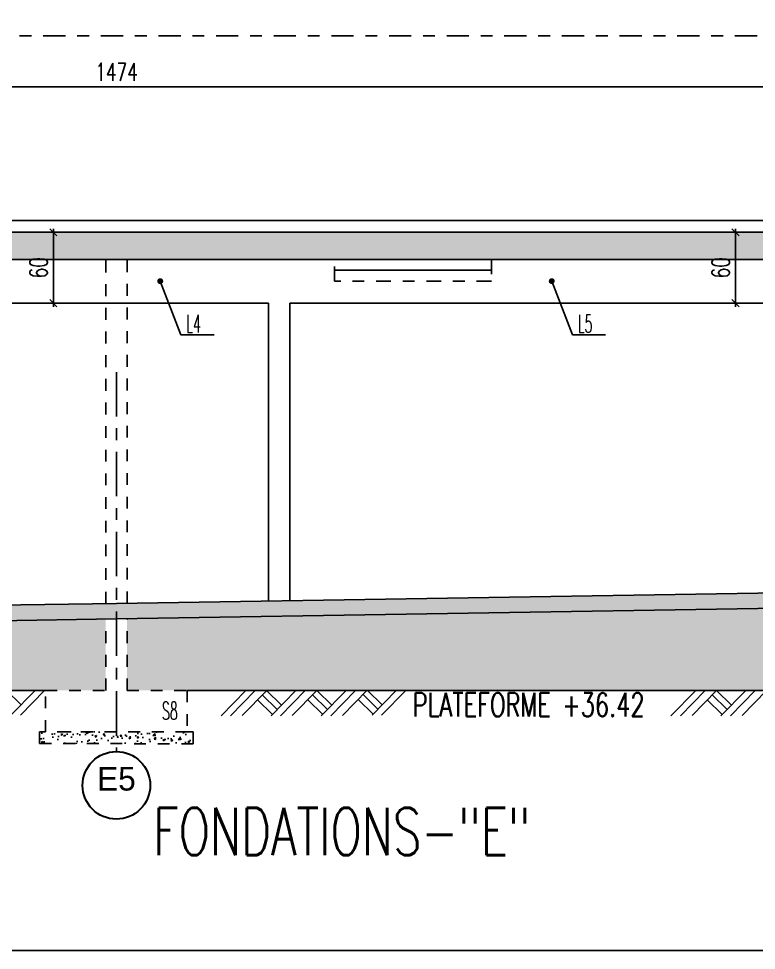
# Model space of a CAD drawing. Extents: x 308 to 787, y -199 to -146.
# Drawn here: x 388.69 to 394.93, y -198.96 to -191.09 of the extents above; entities that cross this region are included whole.
import ezdxf

# ---------------------------------------------------------------- set-up
doc = ezdxf.new("R2010")
doc.units = 0
doc.header["$LTSCALE"] = 0.5
doc.header["$MEASUREMENT"] = 0
for name, pattern in [('AXES', [2, 1.25, -0.25, 0.25, -0.25]), ('AXES2', [1.125, 0.75, -0.125, 0.125, -0.125]), ('DISCONTINU', [0.75, 0.5, -0.25]), ('DISCONTINU2', [0.375, 0.25, -0.125])]:
    doc.linetypes.add(name, pattern=pattern)
doc.layers.get('DEFPOINTS').update_dxf_attribs({"linetype": 'CONTINUOUS'})
for name, color, linetype in [('A05-AXES', 13, 'AXES2'), ('A19-COTATIONS', 146, 'CONTINUOUS'), ('AXES', 6, 'AXES2'), ('CADRE-CART', 7, 'CONTINUOUS'), ('COTATION', 7, 'CONTINUOUS'), ('HABILLAGE', 7, 'CONTINUOUS'), ('MURS', 3, 'CONTINUOUS'), ('POCHAGE', 254, 'CONTINUOUS'), ('RDC', 7, 'DISCONTINU2'), ('REPERE-POUT', 4, 'CONTINUOUS'), ('Texte', 7, 'CONTINUOUS')]:
    doc.layers.add(name, color=color, linetype=linetype)
doc.styles.add('CGotH', font='GOTHIC.TTF')
doc.styles.add('ROMANS8', font='romans.shx', dxfattribs={"width": 0.7})
doc.styles.get("Standard").update_dxf_attribs({"font": 'txt.shx'})
doc.linetypes.add('ISOLATION', pattern='A,0.0001,-0.1,[134,ltypeshp.shx,S=0.1,R=0,X=-0.1,Y=0],-0.2,[134,ltypeshp.shx,S=0.1,R=180,X=0.1,Y=0],-0.1', length=0.4001)
doc.dimstyles.new('COT50 cm', dxfattribs={"dimtxt": 0.15, "dimasz": 0.06, "dimexe": 0.03, "dimexo": 0.1, "dimgap": 0.05, "dimtad": 1, "dimdec": 0, "dimlfac": 100, "dimzin": 0, "dimdsep": 46, "dimtxsty": 'ROMANS8', "dimblk1": 'OBLIQUE', "dimblk2": 'OBLIQUE', "dimsah": 1, "dimcen": 0.03, "dimdle": 0.03, "dimclrt": 1, "dimadec": 0, "dimazin": 0, "dimtfac": 1, "dimtdec": 0, "dimtmove": 0, "dimatfit": 3, "dimfxl": 0, "dimtolj": 1, "dimtzin": 0, "dimlwd": -1, "dimlwe": -1, "dimarcsym": 0})
pattern_1 = [(37.5, (0, -126.95472), (-0.003149668, 0.096341188), [0, -0.076, 0, -0.085, 0, -0.08125]), (7.5, (0, -126.95472), (0.088488835, 0.141107303), [0, -0.041, 0, -0.0685, 0, -0.02625]), (327.5, (-0.0615, -126.95472), (0.155707093, 0.000282953), [0, -0.025, 0, -0.09, 0, -0.1175]), (317.5, (-0.0615, -126.95472), (0.15030633, 0.04388378), [0, -0.0125, 0, -0.059, 0, -0.0675])]

# ---------------------------------------------------------------- blocks, each defined once
blk = doc.blocks.new('_Oblique')
at = {"layer": 'COTATION', "color": 0, "lineweight": -2}
blk.add_line((-0.5, -0.5), (0.5, 0.5), dxfattribs=at)
blk = doc.blocks.new('*D890')
at = {"layer": 'COTATION', "color": 0, "transparency": 16777216}
for p, q in [((382.123, -191.6623), (396.9199, -191.6623)), ((382.153, -191.8645), (382.153, -191.6323)), ((396.8899, -191.8103), (396.8899, -191.6323))]:
    blk.add_line(p, q, dxfattribs=at)
at = {"layer": 'DEFPOINTS', "color": 0, "transparency": 16777216}
for p in [(396.8899, -191.6623), (396.8899, -191.9103), (382.153, -191.9645)]:
    blk.add_point(p, dxfattribs=at)
at = {"layer": 'COTATION', "color": 0, "transparency": 16777216, "xscale": 0.06, "yscale": 0.06, "zscale": 0.06, "rotation": 180}
blk.add_blockref('_Oblique', (382.153, -191.6623), dxfattribs=at)
at = {"layer": 'COTATION', "color": 0, "transparency": 16777216, "xscale": 0.06, "yscale": 0.06, "zscale": 0.06}
blk.add_blockref('_Oblique', (396.8899, -191.6623), dxfattribs=at)
at = {"layer": 'COTATION', "color": 1, "transparency": 16777216, "insert": (389.5214, -191.5373), "char_height": 0.15, "attachment_point": 5, "style": 'ROMANS8'}
blk.add_mtext('\\A1;1474', dxfattribs=at)
blk = doc.blocks.new('*D1510')
at = {"layer": 'COTATION', "color": 0, "transparency": 16777216}
for p, q in [((394.7563, -193.5221), (394.7563, -192.8621)), ((394.7563, -192.8921), (394.7863, -192.8921)), ((394.5825, -193.4921), (394.7863, -193.4921))]:
    blk.add_line(p, q, dxfattribs=at)
at = {"layer": 'DEFPOINTS', "color": 0, "transparency": 16777216}
for p in [(394.6849, -192.8921), (394.7563, -192.8921), (394.4825, -193.4921)]:
    blk.add_point(p, dxfattribs=at)
at = {"layer": 'COTATION', "color": 0, "transparency": 16777216, "xscale": 0.06, "yscale": 0.06, "zscale": 0.06}
for p, rotation in [((394.7563, -192.8921), 90), ((394.7563, -193.4921), 270)]:
    blk.add_blockref('_Oblique', p, dxfattribs=dict(at, rotation=rotation))
at = {"layer": 'COTATION', "color": 1, "transparency": 16777216, "insert": (394.6313, -193.1921), "char_height": 0.15, "attachment_point": 5, "rotation": 90, "style": 'ROMANS8'}
blk.add_mtext('\\A1;60', dxfattribs=at)
blk = doc.blocks.new('*D1511')
at = {"layer": 'COTATION', "color": 0, "transparency": 16777216}
for p, q in [((388.9869, -193.5221), (388.9869, -192.8621)), ((388.9869, -192.8921), (389.0169, -192.8921)), ((388.8131, -193.4921), (389.0169, -193.4921))]:
    blk.add_line(p, q, dxfattribs=at)
at = {"layer": 'DEFPOINTS', "color": 0, "transparency": 16777216}
for p in [(388.9155, -192.8921), (388.9869, -192.8921), (388.7131, -193.4921)]:
    blk.add_point(p, dxfattribs=at)
at = {"layer": 'COTATION', "color": 0, "transparency": 16777216, "xscale": 0.06, "yscale": 0.06, "zscale": 0.06}
for p, rotation in [((388.9869, -192.8921), 90), ((388.9869, -193.4921), 270)]:
    blk.add_blockref('_Oblique', p, dxfattribs=dict(at, rotation=rotation))
at = {"layer": 'COTATION', "color": 1, "transparency": 16777216, "insert": (388.8619, -193.1921), "char_height": 0.15, "attachment_point": 5, "rotation": 90, "style": 'ROMANS8'}
blk.add_mtext('\\A1;60', dxfattribs=at)

msp = doc.modelspace()

# ---------------------------------------------------------------- hatches: boundary and pattern name
at = {"layer": 'COTATION', "linetype": 'DISCONTINU', "ltscale": 0.2}
h = msp.add_hatch(dxfattribs=at)
h.set_pattern_fill('AR-CONC', color=8, scale=0.02, style=0)
h.set_pattern_definition([(50, (388.57457, -197.21683), (0.143452, -0.01255), [0.015, -0.165]), (355, (388.57457, -197.21683), (-0.02775, 0.150438), [0.012, -0.132]), (100.451, (388.58653, -197.21787), (0.115702, 0.137888), [0.012748, -0.140228]), (46.184, (388.57457, -197.17683), (0.213448, -0.033104), [0.0225, -0.2475]), (96.636, (388.59236, -197.17959), (0.186932, 0.194824), [0.019122, -0.210343]), (351.184, (388.57457, -197.17683), (0.186932, 0.194824), [0.018, -0.198]), (21, (388.59457, -197.18683), (0.119381, -0.080524), [0.015, -0.165]), (326, (388.59457, -197.18683), (0.048663, 0.14503), [0.012, -0.132]), (71.451, (388.60452, -197.19354), (0.168044, 0.064506), [0.012748, -0.140228]), (37.5, (388.574575, -197.21683), (0.002432, 0.0665788), [0, -0.1304, 0, -0.134, 0, -0.1325]), (7.5, (388.574575, -197.21683), (0.052614, 0.0788823), [0, -0.0764, 0, -0.1274, 0, -0.0505]), (327.5, (388.529975, -197.21683), (0.1067645, -0.004511), [0, -0.05, 0, -0.156, 0, -0.207]), (317.5, (388.50997, -197.21683), (0.116637, 0.020021), [0, -0.065, 0, -0.1036, 0, -0.147])])
h.paths.add_polyline_path([(389.274, -197.1168), (388.9198, -197.1168), (388.8698, -197.1168), (388.8698, -197.2168), (389.274, -197.2168)])
h.paths.add_polyline_path([(390.1697, -197.1169), (389.8768, -197.1167), (389.274, -197.1168), (389.274, -197.2168), (390.1697, -197.2169)])
at = {"layer": 'HABILLAGE'}
h = msp.add_hatch(dxfattribs=at)
h.set_pattern_fill('AR-SAND', color=256, scale=0.05, style=0)
h.set_pattern_definition(pattern_1)
h.paths.add_polyline_path([(389.6097, -196.1592), (389.6097, -196.7668), (390.1197, -196.7668), (396.3788, -196.7668), (396.3788, -196.7668), (396.8899, -196.7668), (396.8899, -196.043), (396.8699, -196.043)])
h = msp.add_hatch(dxfattribs=at)
h.set_pattern_fill('AR-SAND', color=256, scale=0.05, style=0)
h.set_pattern_definition(pattern_1)
h.paths.add_polyline_path([(382.1729, -196.2782), (382.1729, -197.2268), (382.6727, -197.2268), (383.4258, -197.2268), (383.4278, -196.7668), (387.7564, -196.7668), (388.9198, -196.7668), (388.9198, -196.7668), (389.4298, -196.7668), (389.4298, -196.1624), (389.4098, -196.1624)])
at = {"layer": 'POCHAGE'}
h = msp.add_hatch(color=256, dxfattribs=at)
h.paths.add_polyline_path([(381.948, -191.6498), (382.178, -191.6498), (382.178, -191.4248), (381.948, -191.4248)], flags=17)
h.paths.add_polyline_path([(396.8899, -193.4372), (403.9696, -193.4372), (403.9696, -192.9372), (403.7675, -192.9372), (403.7675, -193.1872), (398.6695, -193.1872), (398.6695, -191.742), (398.4695, -191.742), (398.4695, -193.1872), (397.1401, -193.1872), (397.1401, -192.4372), (397.07, -192.4372), (397.07, -191.2326), (396.8899, -191.2326), (396.8899, -192.8921), (382.153, -192.8921), (382.153, -191.2326), (381.9731, -191.2326), (381.9731, -192.8921), (381.9229, -192.8921), (381.9229, -193.5404), (380.5729, -193.5404), (380.5729, -192.1917), (380.3728, -192.1917), (380.3728, -193.5404), (376.4445, -193.5404), (376.4445, -193.4404), (376.2945, -193.4404), (376.2945, -194.1404), (376.5445, -194.1404), (376.5445, -193.7904), (381.9229, -193.7904), (382.1729, -193.7904), (382.1729, -193.1221), (396.8899, -193.1221)])
for points in [[(396.9697, -195.9114), (389.5197, -196.0306), (389.5197, -196.1606), (396.9697, -196.0414)], [(389.5197, -196.0306), (382.0764, -196.1497), (382.0763, -196.2797), (389.5197, -196.1606)]]:
    msp.add_hatch(color=256, dxfattribs=at).paths.add_polyline_path(points)

# ---------------------------------------------------------------- linework, layer by layer
at = {"layer": 'A19-COTATIONS', "color": 242, "lineweight": 30, "ltscale": 10, "true_color": 0xcd2027}
msp.add_circle((389.5197, -197.5692), 0.2858, dxfattribs=at)
at = {"layer": 'AXES', "color": 6, "ltscale": 0.5}
msp.add_line((354.776, -191.2326), (433.413, -191.2326), dxfattribs=at)
at = {"layer": 'AXES', "color": 1}
msp.add_line((389.5197, -194.0743), (389.5197, -197.2834), dxfattribs=at)
at = {"layer": 'CADRE-CART', "color": 1}
msp.add_lwpolyline([(307.8533, -154.9648), (437.1328, -154.9648), (437.1328, -198.9648), (307.8533, -198.9648)], close=True, dxfattribs=at)
at = {"layer": 'COTATION', "color": 8, "linetype": 'DISCONTINU', "ltscale": 0.2}
for p, q in [((389.4298, -196.032), (389.4298, -193.1221)), ((389.6097, -196.0292), (389.6097, -193.1221)), ((389.4298, -196.7668), (389.4298, -196.1621)), ((389.6097, -196.7668), (389.6097, -196.1592))]:
    msp.add_line(p, q, dxfattribs=at)
at = {"layer": 'COTATION', "color": 8}
for p, q in [((390.8064, -193.4921), (388.2328, -193.4921)), ((390.8064, -193.4921), (390.8064, -196.01)), ((390.9866, -193.4921), (390.9866, -196.0071)), ((396.8899, -193.4921), (390.9866, -193.4921))]:
    msp.add_line(p, q, dxfattribs=at)
at = {"layer": 'COTATION', "color": 8, "linetype": 'AXES', "ltscale": 0.2}
msp.add_lwpolyline([(391.3651, -193.1221), (392.6918, -193.1221), (392.6918, -193.3061), (391.3651, -193.3061)], close=True, dxfattribs=at)
at = {"layer": 'COTATION', "color": 8, "linetype": 'DISCONTINU', "ltscale": 0.2}
for points in [[(389.6097, -196.7668), (390.1197, -196.7668), (390.1197, -197.1168), (388.9198, -197.1168), (388.9198, -196.7668), (389.4298, -196.7668)], [(388.9198, -197.1168), (388.8698, -197.1168), (388.8698, -197.2168), (390.1697, -197.2169), (390.1697, -197.1169), (390.1197, -197.1168)]]:
    msp.add_lwpolyline(points, dxfattribs=at)
at = {"layer": 'HABILLAGE', "linetype": 'ISOLATION', "ltscale": 0.45}
msp.add_line((392.6834, -193.2133), (391.3593, -193.2133), dxfattribs=at)
at = {"layer": 'HABILLAGE'}
for p, q in [((388.5861, -196.7648), (388.7131, -196.8889)), ((388.6275, -196.9765), (388.8324, -196.7668)), ((388.7081, -196.9756), (388.9122, -196.7668)), ((390.4046, -196.9813), (390.6143, -196.7668)), ((390.4852, -196.9804), (390.6941, -196.7668)), ((390.5834, -196.9793), (390.7911, -196.7668)), ((390.7537, -196.8045), (390.8805, -196.9284)), ((390.7893, -196.7677), (390.9163, -196.8918)), ((390.8281, -196.9813), (391.0378, -196.7668)), ((390.9088, -196.9804), (391.1176, -196.7668)), ((391.0069, -196.9793), (391.2146, -196.7668)), ((391.179, -196.8036), (391.3058, -196.9275)), ((391.2146, -196.7668), (391.3415, -196.8909)), ((391.2528, -196.9813), (391.4626, -196.7668)), ((391.3335, -196.9804), (391.5432, -196.7659)), ((391.4316, -196.9793), (391.6413, -196.7648)), ((391.6057, -196.8016), (391.7325, -196.9255)), ((391.6413, -196.7648), (391.7683, -196.8889)), ((391.6827, -196.9765), (391.8876, -196.7668)), ((391.7633, -196.9756), (391.9674, -196.7668)), ((394.2099, -196.9813), (394.4197, -196.7668)), ((394.2906, -196.9804), (394.4994, -196.7668)), ((394.3887, -196.9793), (394.5965, -196.7668)), ((394.5591, -196.8045), (394.6858, -196.9284)), ((394.5947, -196.7677), (394.7216, -196.8918)), ((394.6335, -196.9813), (394.8432, -196.7668)), ((394.7141, -196.9804), (394.923, -196.7668)), ((394.8122, -196.9793), (395.02, -196.7668)), ((390.7126, -196.8465), (390.8394, -196.9705)), ((391.1379, -196.8457), (391.2646, -196.9696)), ((391.5646, -196.8436), (391.6914, -196.9676)), ((394.5179, -196.8465), (394.6447, -196.9705))]:
    msp.add_line(p, q, dxfattribs=at)
at = {"layer": 'HABILLAGE', "color": 1, "flags": 128}
for points in [[(388.9198, -196.7668), (387.7564, -196.7668), (383.4278, -196.7668), (383.4258, -197.2268), (382.6727, -197.2268)], [(396.3788, -196.7668), (390.1197, -196.7668)]]:
    msp.add_lwpolyline(points, dxfattribs=at)
at = {"layer": 'MURS'}
for p, q in [((396.8899, -192.8921), (382.153, -192.8921)), ((396.8899, -193.1221), (382.1729, -193.1221)), ((396.9697, -195.9114), (389.5197, -196.0306)), ((389.5197, -196.0306), (382.0765, -196.1497)), ((396.9697, -196.0414), (389.5197, -196.1606)), ((389.5197, -196.1606), (382.0764, -196.2797))]:
    msp.add_line(p, q, dxfattribs=at)
at = {"layer": 'RDC', "linetype": 'ByBlock'}
msp.add_line((396.8899, -192.7921), (387.0591, -192.7921), dxfattribs=at)

# ---------------------------------------------------------------- texts
at = {"layer": 'A05-AXES', "color": 1, "ltscale": 0.5, "insert": (389.5198, -197.4134), "char_height": 0.2, "width": 0.3408, "attachment_point": 2, "rotation": 0.00168, "line_spacing_factor": 1.032839, "style": 'CGotH'}
msp.add_mtext('E5', dxfattribs=at)
at = {"layer": 'CADRE-CART', "color": 4, "style": 'ROMANS8', "width": 0.7}
msp.add_text('FONDATIONS-"E"', height=0.4, dxfattribs=at).set_placement((389.831, -198.1591))
at = {"layer": 'COTATION', "color": 8, "linetype": 'DISCONTINU', "ltscale": 0.2, "width": 0.52}
msp.add_text('S8', height=0.15, dxfattribs=at).set_placement((389.9056, -197.0135))
at = {"layer": 'REPERE-POUT', "width": 0.519}
for s, p in [('L4', (390.1113, -193.7412)), ('L5', (393.4228, -193.7412))]:
    msp.add_text(s, height=0.15, dxfattribs=at).set_placement(p)
at = {"layer": 'Texte', "color": 1, "style": 'ROMANS8', "width": 0.7}
msp.add_text('PLATEFORME +36.42', height=0.2, dxfattribs=at).set_placement((392.0255, -196.9883))

# ---------------------------------------------------------------- dimensions: what is measured, and where the dimension line sits
at = {"layer": 'COTATION', "color": 0}
dim = msp.add_linear_dim(base=(396.8899, -191.6623), p1=(382.153, -191.9645), p2=(396.8899, -191.9103), dimstyle='COT50 cm', override={"dimtmove": 1, "dimfxl": 10}, dxfattribs=at)
dim.commit()
dim.dimension.update_dxf_attribs({"geometry": '*D890', "text_midpoint": (389.5214, -191.5373)})
at = {"layer": 'COTATION'}
for base, p1, p2, picture, middle in [((388.9869, -192.8921), (388.7131, -193.4921), (388.9155, -192.8921), '*D1511', (388.8619, -193.1921)), ((394.7563, -192.8921), (394.4825, -193.4921), (394.6849, -192.8921), '*D1510', (394.6313, -193.1921))]:
    dim = msp.add_linear_dim(base=base, p1=p1, p2=p2, angle=90, dimstyle='COT50 cm', override={"dimtmove": 1}, dxfattribs=at)
    dim.commit()
    dim.dimension.update_dxf_attribs({"geometry": picture, "text_midpoint": middle})

# ---------------------------------------------------------------- leaders
at = {"layer": 'MURS', "color": 1}
for points in [[(389.8906, -193.3056), (390.0651, -193.7589), (390.3455, -193.7589)], [(393.2021, -193.3056), (393.3766, -193.7589), (393.657, -193.7589)]]:
    msp.add_leader(points, dimstyle='COT50 cm', override={"dimasz": 0.2, "dimtad": 0, "dimldrblk": 'DOTSMALL', "dimfxl": 10}, dxfattribs=at)

doc.saveas('drawing.dxf')
